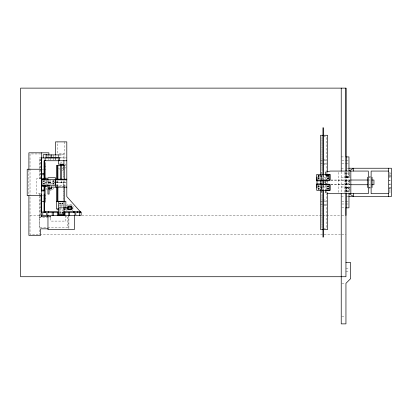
<?xml version="1.0" encoding="UTF-8"?>
<svg xmlns="http://www.w3.org/2000/svg" width="412" height="412" viewBox="0 0 412 412"><rect width="100%" height="100%" fill="white"/><g stroke="black" fill="none" stroke-linecap="round" stroke-linejoin="round"><path stroke-width="0.31" stroke-dasharray="2.06 1.54" d="M39.459 217.51L39.459 227.697L47.174 227.697M40.216 178.659L40.216 159.609L40.216 160.551L41.344 160.551M47.292 215.435L47.292 213.174M50.218 160.175L50.218 157.909M48.889 216.377L50.779 216.377L50.779 221.095L65.863 221.095L65.863 216.377L68.881 216.377L68.881 228.825L68.881 216.377M53.23 160.175L53.23 157.909M75.01 214.868L75.01 213.174M75.767 214.868L75.767 213.174M321.993 185.4L321.993 192.79L321.52 192.79L321.52 185.4M321.993 195.566L321.993 228.155L321.993 180.945M321.993 183.84L321.993 182.794M321.993 182.053L321.993 181.342M321.993 169.28L321.993 136.691L321.993 174.559M345.946 192.914L345.946 171.696M323.312 136.691L326.144 136.691L326.144 170.707M40.716 153.949L30.03 153.949L30.03 168.091M61.805 154.732L63.917 154.732L63.917 160.392M341.229 156.915L344.767 156.915M41.344 157.909L39.274 157.909L39.274 178.659M61.687 157.909L66.811 157.909M323.312 159.176L326.144 159.176M320.577 160.546L322.349 160.546M323.92 160.546L327.555 160.546M341.821 160.762L345.946 160.762M346.137 160.762L348.398 160.762M320.577 163.466L322.349 163.466M323.92 163.466L327.555 163.466M341.821 163.585L345.946 163.585M346.137 163.585L348.398 163.585M323.312 164.836L326.144 164.836M341.229 168.235L344.767 168.235M347.264 168.235L348.398 168.235M62.094 168.281L63.978 168.281M42.292 169.234L43.548 169.234M321.993 172.046L321.52 172.046L321.52 192.79M389.139 172.453L390.267 172.453M389.139 173.334L391.4 173.334M389.139 174.338L390.267 174.338M325.671 175.157L326.912 175.157M319.743 175.244L320.953 175.244L320.953 180.265M326.881 175.244L325.671 175.244L325.671 179.014M389.139 175.718L391.4 175.718M388.573 176.012L390.267 176.012M346.137 176.722L348.964 176.722M369.425 176.722L370.558 176.722M389.139 176.727L391.4 176.727M320.577 176.81L321.52 176.81M320.062 176.995L321.901 176.995M346.137 177.006L348.964 177.006M368.297 177.006L370.558 177.006M346.137 177.201L350.262 177.201M369.121 177.201L370.3 177.201M341.229 177.551L345.946 177.551M389.139 177.608L390.267 177.608M321.52 177.711L321.993 177.711L321.993 180.065L321.993 175.048M322.936 177.711L323.312 177.711M323.312 177.804L326.144 177.804M41.344 178.659L36.632 178.659L36.632 193.748L41.344 193.748M330.872 180.023L350.262 180.023M367.942 180.023L370.3 180.023M330.872 180.492L350.164 180.492M388.573 180.492L390.267 180.492M389.139 180.683L390.267 180.683M326.278 180.883L329.914 180.883M326.289 181.023L330.007 181.023M48.889 182.114L52.175 182.15M44.805 182.171L51.721 182.171M56.12 182.171L66.177 182.171M47.947 182.428L49.08 182.428L49.08 184.422M44.805 182.645L51.721 182.645M54.235 182.645L66.177 182.645M48.889 182.743L54.693 182.712M326.289 183.737L330.007 183.737M389.139 184.076L391.4 184.076M330.872 184.267L350.164 184.267M388.573 184.267L390.267 184.267M330.872 184.736L350.262 184.736M369.121 184.736L370.3 184.736M56.12 185.678L66.177 185.678M58.638 186.342L66.177 186.342M323.312 187.043L326.144 187.043M341.229 186.981L345.946 186.981M321.52 187.141L321.993 187.141M322.936 187.141L323.312 187.141M389.139 187.151L391.4 187.151M346.137 187.558L350.262 187.558M369.121 187.558L370.3 187.558M346.137 187.754L348.964 187.754M368.297 187.754L370.558 187.754M320.062 187.841L321.901 187.841M320.577 188.032L321.52 188.032M346.137 188.037L348.964 188.037M368.297 188.037L370.558 188.037M389.139 188.032L391.4 188.032M388.573 188.748L390.267 188.748M389.139 189.041L390.267 189.041M319.743 189.515L320.953 189.515M325.671 189.515L326.881 189.515M389.139 190.421L390.267 190.421M389.139 191.425L390.267 191.425M389.139 192.306L390.267 192.306M42.292 195.628L43.548 195.628M341.229 196.524L344.767 196.524M346.137 196.524L348.398 196.524M323.312 200.011L326.144 200.011M341.821 201.174L345.946 201.174M346.137 201.174L348.398 201.174M320.577 201.38L322.349 201.38M323.92 201.38L327.555 201.38M341.821 203.997L345.946 203.997M346.137 203.997L348.398 203.997M320.577 204.3L322.349 204.3M323.92 204.3L327.555 204.3M323.878 205.67L326.144 205.67M58.319 205.912L63.35 205.912M62.773 207.705L61.161 207.705L61.161 208.833M59.23 207.751L63.644 207.751M59.122 207.89L62.948 207.89M341.821 207.844L344.767 207.844M59.24 208.833L62.964 208.833M59.04 209.775L63.438 209.775M58.319 210.625L63.35 210.625M41.978 211.665L43.492 211.665M59.04 211.665L63.618 211.665M30.03 215.414L40.963 215.414M81.926 215.414L341.229 215.414M341.821 215.414L345.946 215.414M48.879 216.753L50.779 216.753M47.818 227.697L67.753 227.697L67.753 217.51L65.863 217.51L65.863 216.377M323.312 228.155L326.144 228.155L326.144 194.145M340.59 234.273L30.03 234.294L30.03 195.087M341.821 234.273L345.946 234.273M345.946 268.15L349.484 268.15M345.946 271.163L349.484 271.163M341.821 283.801L344.767 283.801M341.821 316.364L344.767 316.364M349.906 180.023L349.906 184.736M348.964 172.195L348.964 193.202M346.137 172.092L346.137 193.697M345.946 171.804L345.946 193.048M345.189 180.023L345.189 184.736M344.247 172.319L344.247 193.697M341.229 171.696L341.229 193.048M338.592 172.319L338.592 193.068M327.555 172.427L327.555 173.411M327.555 180.755L327.555 183.937M326.613 172.211L326.613 191.987M326.144 175.048L326.144 180.065M326.144 184.782L326.144 189.438M325.671 185.122L325.671 190.128M324.445 181.151L324.445 184.087M323.786 174.873L323.786 179.277M323.786 185.565L323.786 189.335M323.312 174.884L323.312 180.065M323.312 184.782L323.312 189.649M322.936 174.884L322.936 179.462M322.936 185.251L322.936 189.649M321.901 174.873L321.901 179.277M321.901 179.905L321.901 189.335M320.953 185.122L320.953 190.128M320.577 174.899L320.577 179.405M320.577 185.446L320.577 189.453M75.957 213.174L75.957 215.435M74.356 213.236L74.356 214.492M64.452 141.877L64.452 153.197L57.85 153.197L57.85 141.877M64.406 180.811L64.406 185.93M64.071 153.197L64.071 160.108M63.752 165.454L63.752 178.252L63.742 166.093M61.62 180.791L61.62 182.068L60.677 182.068L60.677 180.791M61.44 204.604L61.476 207.89M60.878 204.604L60.847 207.89M58.386 155.36L58.386 160.392M58.226 154.454L58.226 156.967M58.226 157.595L58.226 160.113M57.912 180.811L57.912 185.93M57.247 180.811L57.232 185.93M56.444 180.811L56.444 185.93M55.491 155.478L55.491 157.23M55.491 157.595L55.491 160.113M55.399 157.909L55.399 160.175M53.23 154.891L53.23 157.23M50.872 179.601L50.872 184.627M50.779 216.377L50.779 217.51L39.274 217.51L39.274 196.313M50.218 154.891L50.218 157.23M49.033 179.946L49.033 184.36M48.889 155.999L48.889 157.276M48.889 158.476L48.889 160.175M48.889 180.641L48.889 184.468M47.962 213.236L47.962 214.492M47.947 180.626L47.947 184.422M47.004 154.706L47.004 157.271M47.004 180.147L47.004 184.55M46.535 213.174L46.535 215.435M46.345 213.174L46.345 215.435M46.154 179.601L46.154 184.627M45.119 179.4L45.119 184.55M42.951 213.174L42.951 215.435M42.76 213.174L42.76 215.435M40.216 195.03L40.216 217.51M40.026 158.666L40.026 178.659M40.026 193.748L40.026 195.664M40.026 196.303L40.026 217.51M39.459 215.414L39.459 234.294M39.274 193.748L39.274 195.674M30.03 168.735L30.03 194.443M28.897 170.11L28.897 194.443M50.923 185.843A1.7 1.7 0 0 1 51.428 186.564M63.793 166.397A1.7 1.7 0 0 1 62.387 168.07M53.498 188.047A3.77 3.77 0 0 1 49.831 190.916M47.334 189.968A3.77 3.77 0 0 1 46.087 187.599M47.334 184.319A3.77 3.77 0 0 1 51.979 184.04M53.359 185.807A3.77 3.77 0 0 1 53.498 186.239M64.916 163.899A3.77 3.77 0 0 1 65.436 168.153M63.845 169.739A3.77 3.77 0 0 1 62.094 170.171M59.591 169.219A3.77 3.77 0 0 1 58.751 168.153M59.951 163.291A3.77 3.77 0 0 1 63.433 162.869M72.975 209.646A3.77 3.77 0 0 1 72.141 210.712M67.135 210.712A3.77 3.77 0 0 1 66.296 209.646M66.533 205.748A3.77 3.77 0 0 1 73.3 206.989M60.693 182.3C61.275 184.097 62.094 181.028 60.693 182.3M349.906 172.947L345.189 172.947L345.189 177.665L349.906 177.665L349.906 172.947M349.906 187.094L345.189 187.094L345.189 191.812L349.906 191.812L349.906 187.094M63.752 200.649L63.752 180.811L63.742 200.649M346.482 190.519A1.509 1.509 0 0 0 349.005 189.844A1.509 1.509 0 0 0 347.156 187.996A1.509 1.509 0 0 0 346.482 190.519M346.482 176.372A1.509 1.509 0 0 0 349.005 175.697A1.509 1.509 0 0 0 347.156 173.849A1.509 1.509 0 0 0 346.482 176.372M346.482 183.448A1.509 1.509 0 0 0 349.005 182.768A1.509 1.509 0 0 0 347.156 180.919A1.509 1.509 0 0 0 346.482 183.448M346.605 176.939A1.885 1.885 0 0 0 349.433 175.306A1.885 1.885 0 0 0 346.605 173.673A1.885 1.885 0 0 0 346.605 176.939M346.605 184.015A1.885 1.885 0 0 0 349.433 182.377A1.885 1.885 0 0 0 346.605 180.744A1.885 1.885 0 0 0 346.605 184.015M346.605 191.086A1.885 1.885 0 0 0 349.433 189.453A1.885 1.885 0 0 0 346.605 187.821A1.885 1.885 0 0 0 346.605 191.086"/><path stroke-width="0.62" d="M48.261 216.377L41.344 216.377L41.344 215.121M44.177 184.988L44.177 212.607L44.177 194.021M44.177 179.869L44.177 160.742L66.811 160.742M64.071 214.966L64.071 212.607L64.071 214.966L58.226 214.966L58.226 212.607M65.019 215.435L65.019 212.607M68.789 215.435L68.789 212.607M55.491 155.082L55.491 141.877L66.806 141.877L66.811 196.576L81.143 212.607L81.143 215.435L41.344 215.435M345.946 215.414L345.946 207.7M345.946 156.91L345.946 88.122L20.6 88.122L20.6 276.725L345.946 276.725L345.946 193.692M322.936 135.275L320.577 135.275L320.577 174.405M323.312 135.275L327.555 135.275L327.555 171.933M47.004 154.706L43.234 154.706L43.234 157.909M61.151 154.891L46.062 154.891L46.062 157.817L61.151 157.817M44.177 166.458L45.119 166.458M348.707 168.235L391.4 168.235L391.4 196.524L348.707 196.524M41.664 169.234L27.202 169.234L27.202 195.628L41.664 195.628M44.177 169.703L45.119 169.703M388.573 171.062L371.124 171.062L371.124 193.697L388.573 193.697M41.344 173.473L44.177 173.473M325.671 174.328L330.007 174.328L330.007 180.198L320.953 180.265L320.953 180.883L316.71 180.883L316.71 174.425L329.914 174.425L329.914 180.059L316.71 180.059M41.349 174.791L44.177 174.791M318.219 175.672L318.976 175.672M327.653 175.672L328.405 175.672M318.219 176.13L318.976 176.13M327.653 176.13L328.405 176.13M45.119 178.185L47.004 178.185L47.004 179.431M41.349 178.561L44.177 178.561M318.219 178.514L318.976 178.514M327.653 178.514L328.405 178.514M55.491 179.184L66.811 179.184M55.491 179.838L66.811 179.848M350.808 180.023L367.525 180.023M372.026 180.023L373.952 180.023L373.952 184.736L372.026 184.736M316.71 184.7L329.914 184.7L329.914 190.334L316.71 190.334L316.71 183.876L320.953 183.876L320.953 184.494L330.007 184.561L330.007 190.432L325.671 190.432M350.808 184.736L367.525 184.736M318.219 186.245L318.976 186.245M327.653 186.245L328.405 186.245M41.349 186.296L44.177 186.296M45.119 186.672L47.004 186.672L47.004 185.431M48.575 187.146L66.811 187.146M318.219 188.629L318.976 188.629M327.653 188.629L328.405 188.629M48.575 189.031L51.721 189.031L51.721 187.146M41.349 190.066L44.177 190.066M44.177 195.283L45.119 195.19M44.177 198.563L45.119 198.563M41.344 201.288L44.177 201.288M56.444 201.288L65.874 201.288L65.874 207.576M63.499 207.705L72.816 207.705L72.816 208.833L63.499 208.833M58.803 208.833L56.444 208.833L56.444 186.574M56.918 209.775L58.159 209.775M64.159 209.775L65.405 209.775M43.821 211.665L58.159 211.665M63.829 211.665L80.948 211.665M58.592 212.607L41.344 212.607L41.344 157.909L59.493 157.909L59.493 160.742M63.711 212.607L81.143 212.607M48.307 228.825L40.592 228.825L40.592 235.427L28.897 235.427L28.897 195.726M322.936 229.577L320.577 229.577L320.577 189.947M323.312 229.577L327.555 229.577L327.555 192.914M345.946 262.583L350.663 262.583L350.663 278.615L345.946 283.327L345.946 323.878L341.229 323.878L341.229 193.692M74.011 211.665L74.011 212.607M388.573 168.235L388.573 196.524M372.067 177.201L372.067 187.558M367.355 177.201L367.355 187.558M353.676 171.062L353.676 168.235L348.964 171.062L348.964 156.915L346.137 156.915L346.137 171.062M353.676 193.697L353.676 196.524L348.964 193.697L348.964 207.844L346.137 207.844L346.137 193.697M350.849 171.062L350.849 193.697M345.946 88.122L345.946 171.16M341.229 88.122L341.229 171.16M325.671 174.523L325.671 172.005L330.388 171.062L368.297 171.062L368.297 193.697L330.388 193.697L325.671 192.754L325.671 190.236M325.671 180.198L325.671 184.561M323.312 127.73L323.312 174.405M323.312 180.801L323.312 184.942M323.312 189.947L323.312 237.121M322.936 127.73L322.936 174.405M322.936 180.801L322.936 184.942M322.936 189.947L322.936 237.121M320.577 180.549L320.577 183.937M316.993 176.995L316.993 187.841M79.542 212.607L79.542 215.435M77.291 211.665L77.291 212.607M74.356 215.121L74.356 229.582L47.962 229.582L47.962 215.121M73.918 211.665L73.918 212.607M69.638 212.607L69.638 215.435M64.406 179.534L64.406 165.454L56.444 165.454L56.444 179.534M64.406 186.574L64.406 201.288M63.917 160.392L63.917 164.167L58.386 164.167L58.386 160.392M63.978 165.768L63.978 164.512L60.209 164.512L60.209 165.768M61.62 164.167L61.62 179.508M60.677 164.167L60.677 179.508M57.912 165.454L57.912 179.534M57.912 186.574L57.912 201.288M57.232 165.454L57.247 179.534M57.247 186.574L57.232 201.288M57.283 212.607L57.283 215.435M55.491 187.146L55.491 177.716L47.947 177.716L47.947 180.07M53.514 212.607L53.514 215.435M52.19 212.607L52.19 215.435M51.721 154.891L51.721 157.817M49.08 185.132L49.08 194.083L47.947 194.083L47.947 185.132M48.889 155.365L48.889 152.816L28.897 152.816L28.897 169.466M48.431 211.665L48.431 212.607M45.119 157.909L45.119 160.742M45.119 162.642L45.119 179.431M45.119 185.096L45.119 202.215M45.191 211.665L45.191 212.607M44.177 160.742L44.177 179.508L41.818 179.508L41.818 185.354L44.177 185.354L44.177 190.916L41.344 190.916L41.344 152.816M41.344 194.021L41.344 216.377M51.505 186.847A1.7 1.7 0 0 1 48.745 188.444M60.497 165.82A1.7 1.7 0 0 1 60.791 165.305M61.512 164.805A1.7 1.7 0 0 1 63.69 165.82M71.106 208.74A1.7 1.7 0 0 1 68.165 208.74M67.939 207.89A1.7 1.7 0 0 1 69.638 206.196A1.7 1.7 0 0 1 71.333 207.89M318.976 175.378L318.219 175.378L318.219 176.424L318.976 176.424L318.976 175.378M328.405 175.378L327.653 175.378L327.653 176.424L328.405 176.424L328.405 175.378M318.976 177.763L318.219 177.763L318.219 178.813L318.976 178.813L318.976 177.763M328.405 177.763L327.653 177.763L327.653 178.813L328.405 178.813L328.405 177.763M55.115 179.601L41.911 179.601L41.911 185.256L55.115 185.256L55.115 179.601M44.177 180.853L43.42 180.853L43.42 181.61L44.177 181.61L44.177 180.853M53.606 180.853L52.849 180.853L52.849 181.61L53.606 181.61L53.606 180.853M44.177 183.247L43.42 183.247L43.42 184.004L44.177 184.004L44.177 183.247M53.606 183.247L52.849 183.247L52.849 184.004L53.606 184.004L53.606 183.247M318.976 185.946L318.219 185.946L318.219 186.997L318.976 186.997L318.976 185.946M328.405 185.946L327.653 185.946L327.653 186.997L328.405 186.997L328.405 185.946M318.976 188.335L318.219 188.335L318.219 189.381L318.976 189.381L318.976 188.335M328.405 188.335L327.653 188.335L327.653 189.381L328.405 189.381L328.405 188.335M63.978 201.669L58.319 201.669L58.319 214.868L63.978 214.868L63.978 201.669M60.332 203.178L59.575 203.178L59.575 203.93L60.332 203.93L60.332 203.178M62.727 203.178L61.97 203.178L61.97 203.93L62.727 203.93L62.727 203.178M71.523 206.005L67.753 206.005L67.753 209.775L71.523 209.775L71.523 206.005M60.332 212.607L59.575 212.607L59.575 213.359L60.332 213.359L60.332 212.607M62.727 212.607L61.97 212.607L61.97 213.359L62.727 213.359L62.727 212.607"/></g></svg>
